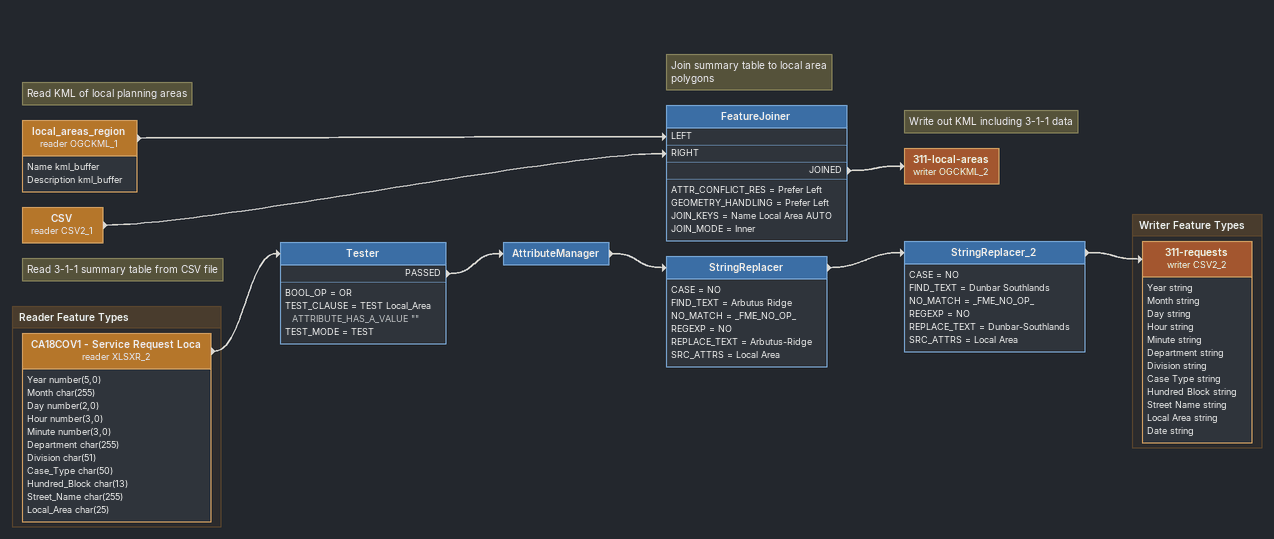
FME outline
Note: Read KML of local planning areas
local_areas_region (reader OGCKML_1)
    attributes: Name kml_buffer, Description kml_buffer
    -> FeatureJoiner [LEFT]
Note: Read 3-1-1 summary table from CSV file
CSV (reader CSV2_1)
    -> FeatureJoiner [RIGHT]
Note: Join summary table to local area polygons
FeatureJoiner
    ATTR_CONFLICT_RES = Prefer Left
    GEOMETRY_HANDLING = Prefer Left
    JOIN_KEYS = Name Local Area AUTO
    JOIN_MODE = Inner
    JOINED -> 311-local-areas (writer OGCKML_2)
Note: Write out KML including 3-1-1 data
311-local-areas (writer OGCKML_2)
Tester
    BOOL_OP = OR
    TEST_CLAUSE = TEST Local_Area ATTRIBUTE_HAS_A_VALUE ""
    TEST_MODE = TEST
    PASSED -> AttributeManager
AttributeManager
    -> StringReplacer
StringReplacer
    CASE = NO
    FIND_TEXT = Arbutus Ridge
    NO_MATCH = _FME_NO_OP_
    REGEXP = NO
    REPLACE_TEXT = Arbutus-Ridge
    SRC_ATTRS = Local Area
    -> StringReplacer_2
StringReplacer_2
    CASE = NO
    FIND_TEXT = Dunbar Southlands
    NO_MATCH = _FME_NO_OP_
    REGEXP = NO
    REPLACE_TEXT = Dunbar-Southlands
    SRC_ATTRS = Local Area
    -> 311-requests (writer CSV2_2)

Bookmark: Reader Feature Types
CA18COV1 - Service Request Loca (reader XLSXR_2)
    attributes: Year number(5,0), Month char(255), Day number(2,0), Hour number(3,0), Minute number(3,0), Department char(255), Division char(51), Case_Type char(50), Hundred_Block char(13), Street_Name char(255), Local_Area char(25)
    -> Tester

Bookmark: Writer Feature Types
311-requests (writer CSV2_2)
    attributes: Year string, Month string, Day string, Hour string, Minute string, Department string, Division string, Case Type string, Hundred Block string, Street Name string, Local Area string, Date string
